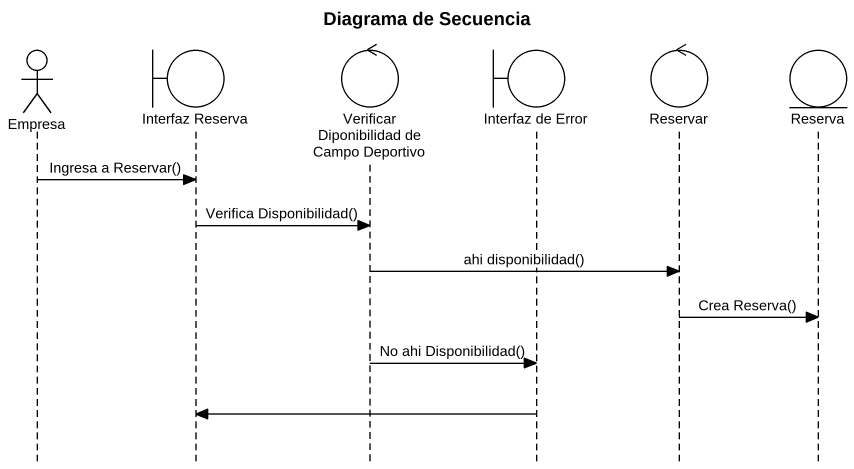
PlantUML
@startuml
title Diagrama de Secuencia
hide footbox
actor Empresa
boundary "Interfaz Reserva" as Interfaz_Reserva
control "Verificar Diponibilidad de Campo Deportivo" as Verificar_Diponibilidad_de
boundary "Interfaz de Error" as Interfaz_de_Error
control Reservar
entity Reserva

Empresa -> Interfaz_Reserva : Ingresa a Reservar()
Interfaz_Reserva -> Verificar_Diponibilidad_de : Verifica Disponibilidad()
Verificar_Diponibilidad_de -> Reservar : ahi disponibilidad()
Reservar -> Reserva : Crea Reserva()
Verificar_Diponibilidad_de -> Interfaz_de_Error : No ahi Disponibilidad()
Interfaz_de_Error -> Interfaz_Reserva
@enduml
